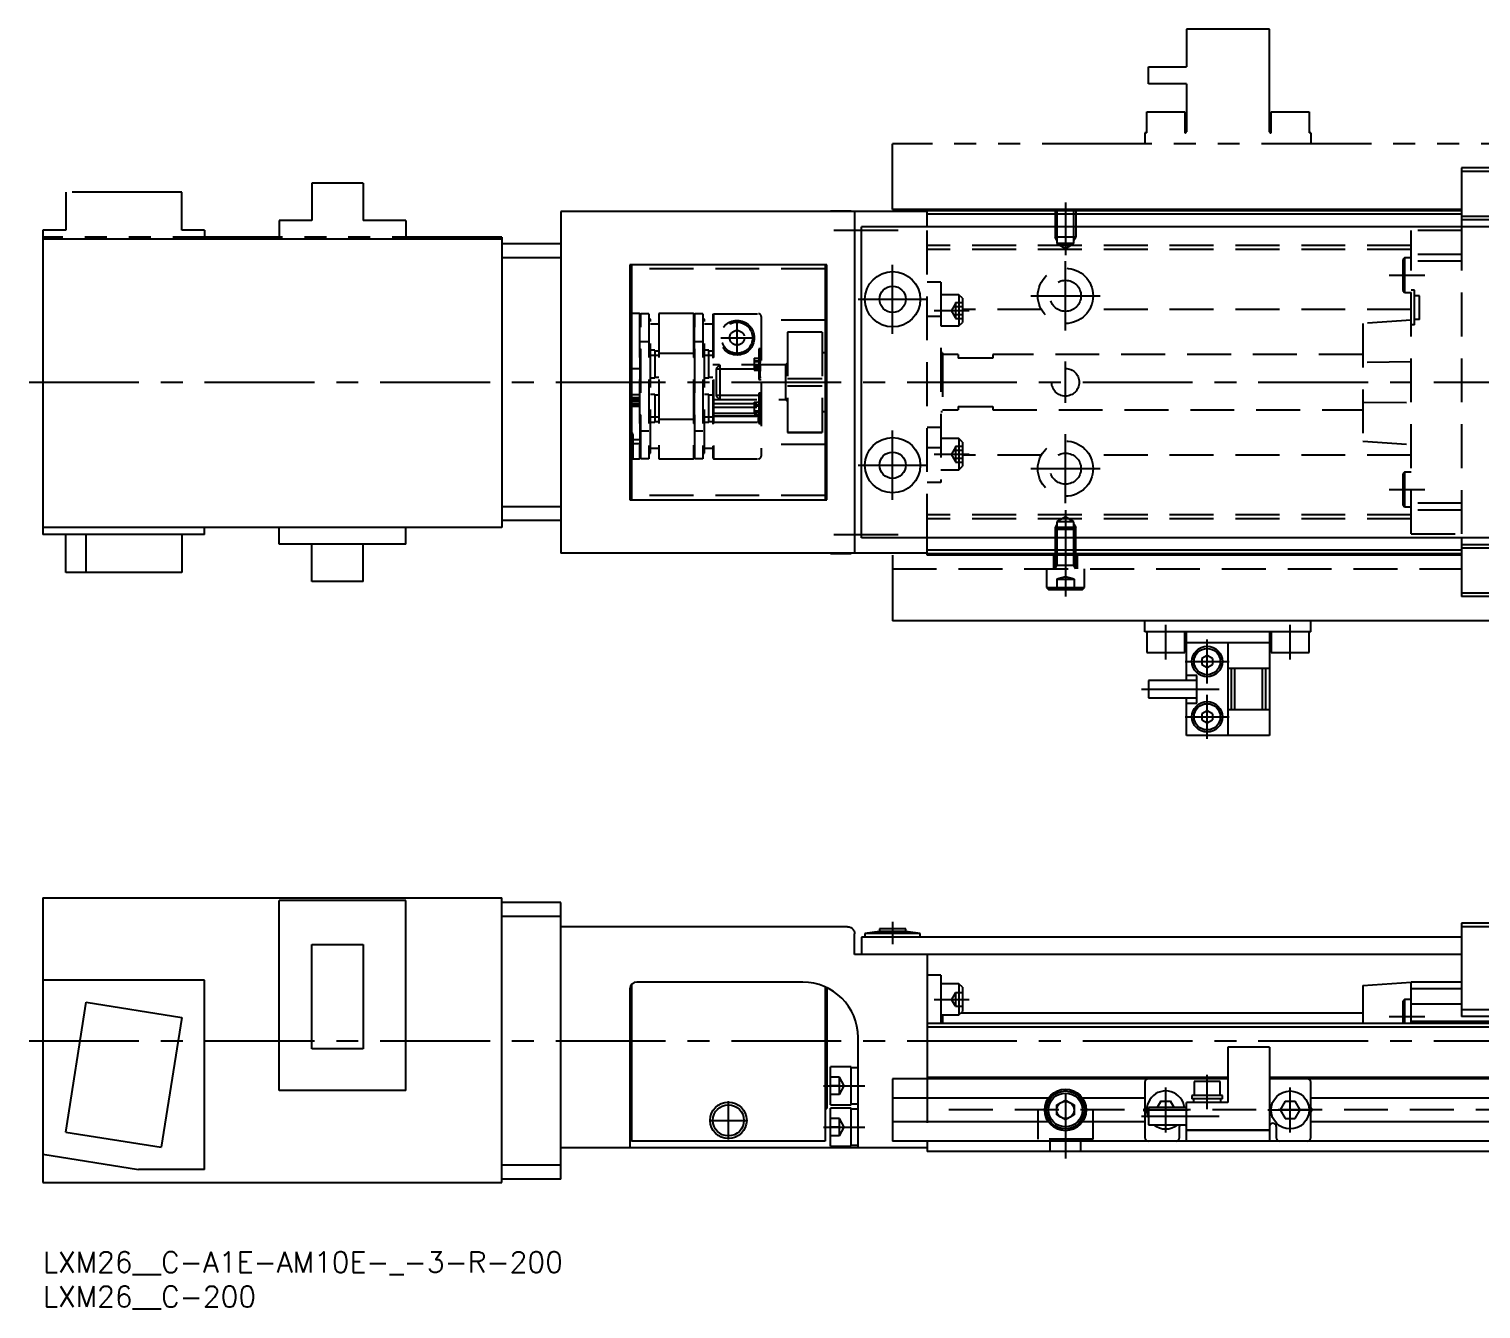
# Model space of a CAD drawing. Extents: x -2 to 421, y -8 to 177.
# Drawn here: x -2 to 208, y -8.3 to 176.9 of the extents above; entities that cross this region are included whole.
import ezdxf

# ---------------------------------------------------------------- set-up
doc = ezdxf.new("R2010")
doc.units = 0
doc.header["$LTSCALE"] = 0.5
for name, pattern in [('CENTER', [50.8, 31.75, -6.35, 6.35, -6.35]), ('DASHED', [19.05, 12.7, -6.35]), ('PHANTOM', [63.5, 31.75, -6.35, 6.35, -6.35, 6.35, -6.35])]:
    doc.linetypes.add(name, pattern=pattern)
for name, color, linetype in [('MSM_CENTER', 1, 'CENTER'), ('MSM_CONTINUOUS', 7, 'CONTINUOUS'), ('MSM_DASHED', 4, 'DASHED'), ('MSM_IMAGINARY', 6, 'PHANTOM'), ('MSM_PART_NUMBER', 7, 'CONTINUOUS')]:
    doc.layers.add(name, color=color, linetype=linetype)
doc.styles.get("Standard").update_dxf_attribs({"font": 'txt.shx', "height": 3, "bigfont": 'bigfont.shx'})

# ---------------------------------------------------------------- blocks, each defined once
blk = doc.blocks.new('*U8')
at = {"layer": 'MSM_PART_NUMBER'}
blk.add_text('LXM26__C-A1E-AM10E-_-3-R-200', height=3, dxfattribs=at).set_placement((0, -3))
blk = doc.blocks.new('*U9')
at = {"layer": 'MSM_PART_NUMBER'}
blk.add_text('LXM26__C-200', height=3, dxfattribs=at).set_placement((0, -8))

msp = doc.modelspace()

# ---------------------------------------------------------------- linework, layer by layer
at = {"layer": 'MSM_CENTER'}
for p, q in [((147.9, 151.77), (147.9, 144.14)), ((114.4, 147.77), (123.71, 147.77)), ((147.9, 133.27), (147.9, 143.27)), ((122.9, 132.77), (122.9, 142.77)), ((194.7, 141.27), (199.9, 141.27)), ((117.9, 137.77), (127.9, 137.77)), ((142.9, 138.27), (152.9, 138.27)), ((100.4, 129.84), (100.4, 134.56)), ((128.9, 136.16), (134, 136.16)), ((98.04, 132.2), (102.76, 132.2)), ((147.9, 122.77), (147.9, 128.77)), ((-2, 125.77), (339.9, 125.77)), ((122.9, 108.77), (122.9, 118.77)), ((147.9, 108.27), (147.9, 118.27)), ((117.9, 113.77), (127.9, 113.77)), ((128.9, 115.37), (134, 115.37)), ((142.9, 113.27), (152.9, 113.27)), ((194.7, 110.27), (199.9, 110.27)), ((147.9, 107.28), (147.9, 94.77)), ((114.4, 103.77), (123.71, 103.77)), ((162.4, 85.67), (162.4, 90.67)), ((180.4, 85.67), (180.4, 90.67)), ((168.4, 82.17), (168.4, 88.57)), ((165.2, 85.37), (171.6, 85.37)), ((158.9, 81.37), (170.15, 81.37)), ((168.4, 74.17), (168.4, 80.57)), ((165.2, 77.37), (171.6, 77.37)), ((122.9, 47.7), (122.9, 44.5)), ((128.9, 36.5), (134, 36.5)), ((194.7, 34), (199.9, 34)), ((-2, 30.5), (339.9, 30.5)), ((168.4, 20.6), (168.4, 25.6)), ((112.9, 24), (118.9, 24)), ((162.4, 17.25), (162.4, 23.75)), ((180.4, 17.25), (180.4, 23.75)), ((99.15, 16.22), (99.15, 21.78)), ((147.9, 23), (147.9, 13.5)), ((96.37, 19), (101.93, 19)), ((158.9, 19.6), (170.15, 19.6)), ((159.15, 20.5), (165.65, 20.5)), ((177.15, 20.5), (183.65, 20.5)), ((112.9, 18), (118.9, 18))]:
    msp.add_line(p, q, dxfattribs=at)
at = {"layer": 'MSM_CONTINUOUS'}
for p, q in [((252.6, 156.77), (205.2, 156.77)), ((205.2, 156.77), (205.2, 148.27)), ((252.6, 156.27), (205.2, 156.27)), ((127.9, 150.47), (74.9, 150.47)), ((74.9, 150.47), (74.9, 101.07)), ((113.9, 150.47), (113.9, 150.52)), ((116.9, 150.52), (113.9, 150.52)), ((116.9, 150.47), (116.9, 150.52)), ((117.4, 150.47), (117.4, 101.07)), ((127.9, 148.27), (127.9, 150.77)), ((205.2, 150.77), (127.9, 150.77)), ((205.2, 150.57), (127.9, 150.57)), ((205.2, 150.07), (127.9, 150.07)), ((252.6, 149.77), (205.2, 149.77)), ((252.6, 149.27), (205.2, 149.27)), ((118.4, 103.27), (118.4, 148.27)), ((337.4, 148.27), (118.4, 148.27)), ((66.4, 146.47), (0, 146.47)), ((0, 146.47), (0, 103.77)), ((66.4, 146.47), (66.4, 104.77)), ((74.9, 145.77), (66.4, 145.77)), ((74.9, 143.77), (66.4, 143.77)), ((84.9, 142.77), (84.9, 108.77)), ((113.4, 142.77), (84.9, 142.77)), ((84.9, 142.17), (85.15, 142.17)), ((85.15, 142.77), (85.15, 108.77)), ((113.15, 142.77), (113.15, 108.77)), ((113.15, 142.17), (113.4, 142.17)), ((113.4, 108.77), (113.4, 142.77)), ((113.4, 134.79), (113.15, 134.79)), ((113.4, 130.04), (113.15, 130.04)), ((113.15, 121.54), (113.4, 121.54)), ((113.4, 116.79), (113.15, 116.79)), ((84.9, 109.37), (85.15, 109.37)), ((113.15, 109.37), (113.4, 109.37)), ((74.9, 107.77), (66.4, 107.77)), ((84.9, 108.77), (113.4, 108.77)), ((74.9, 105.77), (66.4, 105.77)), ((66.4, 104.77), (0, 104.77)), ((23.4, 103.77), (0, 103.77)), ((3.3, 98.27), (3.3, 103.77)), ((6.27, 98.27), (6.27, 103.77)), ((20.1, 103.77), (20.1, 98.27)), ((23.4, 103.77), (23.4, 104.77)), ((34.2, 102.37), (34.2, 104.77)), ((52.5, 102.37), (52.5, 104.77)), ((337.4, 103.27), (118.4, 103.27)), ((127.9, 100.77), (127.9, 103.27)), ((205.2, 103.27), (205.2, 94.77)), ((52.5, 102.37), (34.2, 102.37)), ((38.88, 96.97), (38.88, 102.37)), ((46.33, 96.97), (46.33, 102.37)), ((127.9, 101.07), (74.9, 101.07)), ((113.9, 101.02), (113.9, 101.07)), ((113.9, 101.02), (116.9, 101.02)), ((116.9, 101.02), (116.9, 101.07)), ((205.2, 101.47), (127.9, 101.47)), ((205.2, 100.97), (127.9, 100.97)), ((252.6, 102.27), (205.2, 102.27)), ((252.6, 101.77), (205.2, 101.77)), ((122.9, 100.77), (122.9, 91.27)), ((205.2, 100.77), (127.9, 100.77)), ((20.1, 98.27), (3.3, 98.27)), ((46.33, 96.97), (38.88, 96.97)), ((252.6, 95.27), (205.2, 95.27)), ((252.6, 94.77), (205.2, 94.77)), ((223.9, 91.27), (122.9, 91.27)), ((159.4, 89.67), (159.4, 91.27)), ((183.4, 89.67), (183.4, 91.27)), ((183.4, 89.67), (159.4, 89.67)), ((159.65, 89.67), (159.65, 86.67)), ((165.15, 86.67), (165.15, 89.67)), ((165.4, 82.62), (165.4, 89.53)), ((177.4, 89.53), (177.4, 74.67)), ((177.65, 89.67), (177.65, 86.67)), ((183.15, 86.67), (183.15, 89.67)), ((159.65, 86.67), (165.15, 86.67)), ((177.4, 88.07), (165.4, 88.07)), ((168.4, 86.23), (167.65, 85.8)), ((169.15, 85.8), (168.4, 86.23)), ((171.4, 88.07), (171.4, 74.67)), ((177.65, 86.67), (183.15, 86.67)), ((167.65, 85.8), (167.65, 84.93)), ((167.65, 84.93), (168.4, 84.5)), ((168.4, 84.5), (169.15, 84.93)), ((169.15, 85.8), (169.15, 84.93)), ((177.4, 84.37), (171.4, 84.37)), ((171.9, 78.37), (171.9, 84.37)), ((172.4, 78.37), (172.4, 84.37)), ((176.4, 78.37), (176.4, 84.37)), ((176.9, 78.37), (176.9, 84.37)), ((159.9, 82.62), (159.9, 80.12)), ((166.9, 82.62), (159.9, 82.62)), ((166.9, 83.37), (165.4, 83.37)), ((166.9, 79.37), (166.9, 83.37)), ((159.9, 80.12), (166.9, 80.12)), ((165.4, 74.67), (165.4, 80.12)), ((165.4, 79.37), (166.9, 79.37)), ((168.4, 78.23), (167.65, 77.8)), ((167.65, 77.8), (167.65, 76.93)), ((169.15, 77.8), (168.4, 78.23)), ((169.15, 77.8), (169.15, 76.93)), ((177.4, 78.37), (171.4, 78.37)), ((167.65, 76.93), (168.4, 76.5)), ((168.4, 76.5), (169.15, 76.93)), ((177.4, 74.67), (165.4, 74.67)), ((0, 51.2), (66.4, 51.2)), ((0, 51.2), (0, 10)), ((34.2, 23.3), (34.2, 50.8)), ((52.5, 50.8), (34.2, 50.8)), ((52.5, 23.3), (52.5, 50.8)), ((66.4, 10), (66.4, 51.2)), ((74.9, 50.5), (66.4, 50.5)), ((74.9, 10.5), (74.9, 50.5)), ((74.9, 48.5), (66.4, 48.5)), ((116.4, 47), (74.9, 47)), ((116.4, 47), (116.41, 47)), ((116.41, 47), (116.61, 46.98)), ((116.61, 46.98), (116.85, 46.89)), ((116.85, 46.89), (117.07, 46.74)), ((117.07, 46.74), (117.21, 46.59)), ((117.21, 46.59), (117.32, 46.4)), ((117.32, 46.4), (117.38, 46.22)), ((117.38, 46.22), (117.4, 46)), ((121, 46.3), (118.9, 46.05)), ((121, 46.7), (121, 46.3)), ((124.8, 46.7), (121, 46.7)), ((124.8, 46.3), (121, 46.3)), ((124.8, 46.3), (124.8, 46.7)), ((126.9, 46.05), (124.8, 46.3)), ((205.2, 47.5), (205.2, 34)), ((252.6, 47.5), (205.2, 47.5)), ((252.6, 47), (205.2, 47)), ((38.88, 44.45), (46.33, 44.45)), ((38.88, 29.35), (38.88, 44.45)), ((46.33, 44.45), (46.33, 29.35)), ((117.4, 43), (117.4, 46)), ((118.4, 45.5), (118.4, 43)), ((205.2, 45.5), (118.4, 45.5)), ((118.9, 46.05), (118.9, 45.5)), ((126.9, 46.05), (118.9, 46.05)), ((126.9, 45.5), (126.9, 46.05)), ((205.2, 43), (117.4, 43)), ((127.9, 43), (127.9, 25)), ((129.9, 40), (127.9, 40)), ((129.9, 40), (129.9, 33)), ((23.4, 39.3), (0, 39.3)), ((23.4, 11.9), (23.4, 39.3)), ((84.9, 38), (84.9, 15)), ((85.15, 38.66), (85.15, 16)), ((109.9, 39), (85.9, 39)), ((113.15, 38.31), (113.15, 16)), ((113.4, 38.19), (113.4, 20.7)), ((132.5, 38.75), (129.9, 38.75)), ((133, 38.25), (132.5, 38.75)), ((132.5, 38.75), (132.5, 34.25)), ((133, 38.25), (133, 34.75)), ((190.9, 38.5), (197.9, 39)), ((190.9, 38.5), (190.9, 33)), ((205.2, 39), (197.9, 39)), ((197.9, 33), (197.9, 39)), ((205.2, 38), (197.9, 38)), ((3.3, 17.31), (6.27, 36.08)), ((6.27, 36.08), (20.1, 33.89)), ((196.95, 36.5), (196.7, 36.25)), ((196.7, 36.25), (196.7, 33)), ((197.9, 36.5), (196.95, 36.5)), ((196.95, 36.5), (196.95, 33)), ((205.2, 35.8), (197.9, 35.8)), ((20.1, 33.89), (17.13, 15.12)), ((113.4, 34.75), (113.15, 34.75)), ((129.9, 34.25), (132.5, 34.25)), ((130.1, 34.25), (130.1, 33)), ((132.5, 34.25), (133, 34.75)), ((190.9, 34.5), (132.75, 34.5)), ((252.6, 35), (205.2, 35)), ((252.6, 34), (205.2, 34)), ((223.9, 33), (127.9, 33)), ((223.9, 32.5), (127.9, 32.5)), ((223.9, 33.3), (197.9, 33.3)), ((117.9, 15), (117.9, 31)), ((171.4, 29.6), (171.4, 21.6)), ((177.4, 29.6), (171.4, 29.6)), ((177.4, 29.6), (177.4, 16)), ((46.33, 29.35), (38.88, 29.35)), ((113.15, 26.25), (113.4, 26.25)), ((113.9, 21.25), (113.9, 26.75)), ((116.9, 26.75), (113.9, 26.75)), ((116.9, 21.25), (116.9, 26.75)), ((117.9, 26.6), (116.9, 26.6)), ((171.4, 25.2), (127.9, 25.2)), ((227.9, 25.2), (177.4, 25.2)), ((52.5, 23.3), (34.2, 23.3)), ((171.4, 25), (122.9, 25)), ((122.9, 25), (122.9, 16)), ((159.4, 24.5), (159.4, 16.5)), ((166.5, 24.6), (166.5, 22.6)), ((170.3, 24.6), (166.5, 24.6)), ((170.3, 22.6), (170.3, 24.6)), ((227.9, 25), (177.4, 25)), ((183.4, 16.5), (183.4, 24.5)), ((113.9, 21.25), (116.9, 21.25)), ((116.9, 21.4), (117.9, 21.4)), ((145.43, 22.2), (122.9, 22.2)), ((146.65, 21.22), (147.9, 21.94)), ((146.65, 19.78), (146.65, 21.22)), ((147.9, 21.94), (149.15, 21.22)), ((149.15, 21.22), (149.15, 19.78)), ((159.4, 22.2), (150.37, 22.2)), ((161.68, 21.75), (161.16, 20.85)), ((161.68, 21.75), (163.12, 21.75)), ((163.64, 20.85), (163.12, 21.75)), ((171.4, 21.6), (165.4, 21.6)), ((165.4, 16), (165.4, 21.6)), ((166.2, 22.6), (166.2, 22.1)), ((170.6, 22.6), (166.2, 22.6)), ((170.6, 22.1), (166.2, 22.1)), ((166.4, 22.1), (166.4, 21.6)), ((170.4, 21.6), (170.4, 22.1)), ((170.6, 22.1), (170.6, 22.6)), ((179.68, 21.75), (178.96, 20.5)), ((179.68, 21.75), (181.12, 21.75)), ((181.84, 20.5), (181.12, 21.75)), ((215.9, 22.2), (183.4, 22.2)), ((84.9, 20.7), (85.15, 20.7)), ((113.15, 20.7), (113.4, 20.7)), ((113.9, 15.25), (113.9, 20.75)), ((116.9, 20.75), (113.9, 20.75)), ((116.9, 15.25), (116.9, 20.75)), ((117.9, 20.6), (116.9, 20.6)), ((147.9, 19.06), (146.65, 19.78)), ((149.15, 19.78), (147.9, 19.06)), ((159.4, 20.8), (159.22, 20.5)), ((159.22, 20.5), (159.4, 20.2)), ((165.4, 20.85), (159.9, 20.85)), ((159.9, 20.85), (159.9, 18.35)), ((178.96, 20.5), (179.68, 19.25)), ((179.68, 19.25), (181.12, 19.25)), ((181.12, 19.25), (181.84, 20.5)), ((183.58, 20.5), (183.4, 20.8)), ((183.4, 20.2), (183.58, 20.5)), ((3.3, 17.31), (17.13, 15.12)), ((145.43, 18.8), (122.9, 18.8)), ((159.4, 18.8), (150.37, 18.8)), ((159.9, 18.35), (165.4, 18.35)), ((164.4, 16.5), (164.4, 18.1)), ((165.4, 17.65), (177.4, 17.65)), ((165.4, 17.6), (177.4, 17.6)), ((165.45, 17.65), (165.45, 17.6)), ((177.35, 17.65), (177.35, 17.6)), ((178.4, 18.1), (178.4, 16.5)), ((215.9, 18.8), (183.4, 18.8)), ((127.9, 15), (74.9, 15)), ((113.15, 16), (85.15, 16)), ((113.9, 15.25), (116.9, 15.25)), ((116.9, 15.4), (117.9, 15.4)), ((332.9, 16), (122.9, 16)), ((127.9, 16), (127.9, 14.5)), ((0, 14.09), (13.82, 11.9)), ((327.9, 14.5), (127.9, 14.5)), ((23.4, 11.9), (13.82, 11.9)), ((74.9, 12.5), (66.4, 12.5)), ((74.9, 10.5), (66.4, 10.5)), ((0, 10), (66.4, 10))]:
    msp.add_line(p, q, dxfattribs=at)
for centre, radius in [((122.9, 137.77), 4), ((122.9, 137.77), 1.9), ((122.9, 113.77), 4), ((122.9, 113.77), 1.9), ((168.4, 85.37), 2.2), ((168.4, 85.37), 1.9), ((168.4, 77.37), 2.2), ((168.4, 77.37), 1.9), ((147.9, 20.5), 3), ((147.9, 20.5), 2.75), ((180.4, 20.5), 2.75), ((99.15, 19), 2.65), ((99.15, 19), 2.25), ((147.9, 20.5), 2.45), ((147.9, 20.5), 1.25)]:
    msp.add_circle(centre, radius, dxfattribs=at)
for centre, radius, start, end in [((165.14, 89.35), 0.311, 34.723, 88.9034), ((177.66, 89.35), 0.318, 91.7128, 144.6608), ((85.9, 38), 1, 90, 180), ((109.9, 31), 8, 0, 90), ((159.9, 24.5), 0.5, 90, 180), ((162.4, 20.5), 2.75, 7.312, 204.62), ((182.9, 24.5), 0.5, 0, 90), ((162.4, 20.5), 2.75, 231.4273, 308.5727), ((164.9, 18.1), 0.5, 150, 180), ((164.9, 18.1), 0.5, 0, 30), ((177.9, 18.1), 0.5, 0, 180), ((159.9, 16.5), 0.5, 180, 270), ((163.9, 16.5), 0.5, 270, 0), ((178.9, 16.5), 0.5, 180, 270), ((182.9, 16.5), 0.5, 270, 0)]:
    msp.add_arc(centre, radius, start, end, dxfattribs=at)
at = {"layer": 'MSM_DASHED'}
for p, q in [((146.4, 150.77), (146.4, 146.77)), ((146.6, 150.57), (146.6, 150.57)), ((146.67, 150.77), (146.67, 145.85)), ((149.13, 145.85), (149.13, 150.77)), ((149.4, 150.77), (149.4, 146.77)), ((127.9, 103.27), (127.9, 148.27)), ((205.2, 147.72), (197.9, 147.72)), ((197.9, 103.82), (197.9, 147.72)), ((205.2, 148.27), (205.2, 103.27)), ((197.9, 145.53), (127.9, 145.53)), ((197.9, 144.97), (127.9, 144.97)), ((149.4, 146.77), (146.4, 146.77)), ((146.67, 146.3), (146.4, 146.77)), ((197.9, 144.97), (146.4, 144.97)), ((149.13, 145.85), (146.67, 145.85)), ((146.67, 145.85), (147.9, 145.14)), ((147.9, 145.14), (149.13, 145.85)), ((149.13, 146.3), (149.4, 146.77)), ((196.95, 143.77), (196.7, 143.52)), ((196.7, 143.52), (196.7, 139.02)), ((197.9, 143.77), (196.95, 143.77)), ((196.95, 143.77), (196.95, 138.77)), ((205.2, 144.27), (197.9, 144.27)), ((205.2, 143.27), (197.9, 143.27)), ((113.15, 142.17), (85.15, 142.17)), ((129.9, 140.27), (127.9, 140.27)), ((129.9, 140.27), (129.9, 111.27)), ((196.7, 139.02), (196.95, 138.77)), ((196.95, 138.77), (197.9, 138.77)), ((198.4, 139.07), (197.9, 139.07)), ((198.4, 134.07), (198.4, 139.07)), ((132.5, 138.41), (129.9, 138.41)), ((132, 137.16), (131.42, 136.16)), ((132, 137.31), (133, 137.31)), ((132, 137.31), (132, 135)), ((132, 136.74), (133, 136.74)), ((133, 137.91), (132.5, 138.41)), ((132.5, 138.41), (132.5, 133.91)), ((133, 137.91), (133, 134.41)), ((199.1, 138.27), (198.4, 138.27)), ((199.1, 134.87), (199.1, 138.27)), ((85.15, 134.77), (84.9, 134.77)), ((86.3, 135.7), (85.15, 135.7)), ((86.3, 135.7), (86.3, 114.7)), ((86.4, 135.6), (86.3, 135.7)), ((86.5, 135.69), (86.4, 135.59)), ((86.4, 114.8), (86.4, 135.6)), ((86.5, 114.71), (86.5, 135.69)), ((87.65, 135.69), (86.5, 135.69)), ((87.65, 135.69), (87.65, 114.71)), ((87.9, 134.9), (87.65, 134.9)), ((87.9, 115.5), (87.9, 134.9)), ((94.1, 135.7), (89.1, 135.7)), ((89.1, 135.7), (89.1, 114.7)), ((94.2, 135.6), (94.1, 135.7)), ((94.1, 135.7), (94.1, 114.7)), ((94.3, 135.69), (94.2, 135.59)), ((94.2, 135.6), (94.2, 114.8)), ((94.3, 114.71), (94.3, 135.69)), ((95.45, 135.69), (94.3, 135.69)), ((95.45, 135.69), (95.45, 114.71)), ((95.7, 134.9), (95.45, 134.9)), ((95.7, 115.5), (95.7, 134.9)), ((96.9, 135.59), (97, 135.69)), ((96.9, 135.59), (96.9, 114.8)), ((97, 135.69), (97, 114.7)), ((97, 135.69), (103.5, 135.69)), ((103.9, 135.29), (103.9, 115.1)), ((113.15, 134.77), (103.9, 134.77)), ((129.9, 135.27), (127.9, 135.27)), ((132, 135.16), (131.42, 136.16)), ((132, 135.58), (133, 135.58)), ((132, 135), (133, 135)), ((132.5, 133.91), (133, 134.41)), ((144.41, 136.31), (133, 136.31)), ((197.9, 136.31), (151.39, 136.31)), ((197.9, 134.77), (190.9, 134.27)), ((199.1, 134.87), (198.4, 134.87)), ((89.1, 134.16), (87.9, 134.16)), ((96.9, 134.16), (95.7, 134.16)), ((107.7, 133.02), (107.7, 118.52)), ((112.7, 133.02), (107.7, 133.02)), ((112.7, 133), (107.7, 133)), ((112.7, 133.02), (112.7, 118.52)), ((129.9, 133.91), (132.5, 133.91)), ((190.9, 134.27), (190.9, 117.27)), ((198.4, 134.07), (197.9, 134.07)), ((86.4, 131.58), (86.5, 131.68)), ((86.5, 131.68), (87.65, 131.68)), ((87.9, 130.2), (87.65, 130.2)), ((88.5, 130.39), (87.9, 130.39)), ((88.5, 130.39), (88.5, 126.39)), ((89.1, 130.29), (88.5, 130.29)), ((94.2, 131.58), (94.3, 131.68)), ((94.3, 131.68), (95.45, 131.68)), ((95.7, 130.2), (95.45, 130.2)), ((96.3, 130.39), (95.7, 130.39)), ((96.3, 126.39), (96.3, 130.39)), ((96.9, 130.29), (96.3, 130.29)), ((103.9, 130.59), (103.55, 130.59)), ((103.55, 130.59), (103.55, 126.19)), ((103.7, 130.39), (103.55, 130.39)), ((103.9, 130.19), (103.7, 130.39)), ((103.7, 130.39), (103.7, 126.39)), ((87.9, 129.71), (89.1, 129.71)), ((94.2, 129.95), (89.1, 129.95)), ((95.7, 129.71), (96.9, 129.71)), ((107.4, 128.27), (96.9, 128.27)), ((97.9, 128.27), (97.4, 127.77)), ((97.9, 128.27), (97.9, 123.27)), ((102.9, 129.25), (103.9, 129.25)), ((102.9, 129.25), (102.9, 127.53)), ((102.9, 128.89), (103.9, 128.89)), ((102.9, 128.76), (103.9, 128.76)), ((107.7, 128.57), (107.4, 128.27)), ((107.4, 128.27), (107.4, 123.27)), ((113.15, 130.02), (112.7, 130.02)), ((130.1, 130.02), (129.9, 130.02)), ((130.1, 130.02), (130.1, 121.52)), ((132.4, 129.77), (130.1, 129.77)), ((132.4, 129.77), (132.4, 129.27)), ((137.4, 129.27), (132.4, 129.27)), ((137.4, 129.77), (137.4, 129.27)), ((190.9, 129.77), (137.4, 129.77)), ((197.9, 128.72), (190.9, 128.64)), ((86.4, 127.7), (85.15, 127.7)), ((87.9, 126.39), (88.5, 126.39)), ((88.5, 126.49), (89.1, 126.49)), ((95.7, 126.39), (96.3, 126.39)), ((96.3, 126.49), (96.9, 126.49)), ((103.9, 127.67), (96.9, 127.67)), ((97.4, 127.77), (97.4, 123.77)), ((102.9, 128.03), (103.9, 128.03)), ((102.9, 127.89), (103.9, 127.89)), ((102.9, 127.53), (103.9, 127.53)), ((103.55, 126.39), (103.7, 126.39)), ((103.55, 126.19), (103.9, 126.19)), ((103.7, 126.39), (103.9, 126.59)), ((107.7, 126.31), (112.7, 126.31)), ((86.4, 123.96), (85.15, 123.96)), ((88.5, 124.01), (87.9, 124.01)), ((88.5, 124.01), (88.5, 120.01)), ((89.1, 123.91), (88.5, 123.91)), ((96.3, 124.01), (95.7, 124.01)), ((96.3, 120.01), (96.3, 124.01)), ((96.9, 123.91), (96.3, 123.91)), ((103.9, 124.21), (103.55, 124.21)), ((103.55, 124.21), (103.55, 119.81)), ((103.7, 124.01), (103.55, 124.01)), ((103.9, 123.81), (103.7, 124.01)), ((103.7, 124.01), (103.7, 120.01)), ((112.7, 125.22), (107.7, 125.22)), ((85.15, 123.57), (86.4, 123.57)), ((85.15, 123.33), (86.3, 123.33)), ((86.4, 123.05), (85.15, 123.05)), ((86.4, 122.99), (85.15, 122.99)), ((85.15, 122.7), (86.4, 122.7)), ((86.3, 122.35), (85.15, 122.35)), ((85.15, 122.29), (86.4, 122.29)), ((86.3, 123.33), (86.4, 123.35)), ((86.4, 122.38), (86.3, 122.35)), ((103.9, 123.86), (96.9, 123.86)), ((96.9, 123.27), (107.4, 123.27)), ((96.9, 122.7), (103.9, 122.7)), ((96.9, 122.17), (103.9, 122.17)), ((97.4, 123.77), (97.9, 123.27)), ((102.9, 122.87), (103.9, 122.87)), ((102.9, 122.87), (102.9, 121.15)), ((102.9, 122.51), (103.9, 122.51)), ((102.9, 122.38), (103.9, 122.38)), ((107.4, 123.27), (107.7, 122.97)), ((132.4, 122.27), (137.4, 122.27)), ((132.4, 122.27), (132.4, 121.77)), ((137.4, 122.27), (137.4, 121.77)), ((190.9, 122.89), (197.9, 122.81)), ((87.65, 120.2), (87.9, 120.2)), ((89.1, 120.7), (87.9, 120.7)), ((87.9, 120.01), (88.5, 120.01)), ((88.5, 120.11), (89.1, 120.11)), ((89.1, 120.45), (94.2, 120.45)), ((95.45, 120.2), (95.7, 120.2)), ((96.9, 120.7), (95.7, 120.7)), ((95.7, 120.01), (96.3, 120.01)), ((96.3, 120.11), (96.9, 120.11)), ((96.9, 121.28), (103.9, 121.28)), ((97, 120.88), (96.9, 120.93)), ((96.9, 120.86), (103.9, 120.86)), ((96.9, 120.04), (97, 119.99)), ((103.5, 120.88), (97, 120.88)), ((97, 119.99), (103.5, 119.99)), ((102.9, 121.64), (103.9, 121.64)), ((102.9, 121.51), (103.9, 121.51)), ((102.9, 121.15), (103.9, 121.15)), ((103.5, 119.99), (103.5, 120.88)), ((103.55, 120.01), (103.7, 120.01)), ((103.55, 119.81), (103.9, 119.81)), ((103.7, 120.01), (103.9, 120.21)), ((112.7, 121.52), (113.15, 121.52)), ((129.9, 121.52), (130.1, 121.52)), ((130.1, 121.77), (132.4, 121.77)), ((137.4, 121.77), (190.9, 121.77)), ((85.4, 114.81), (85.4, 117.85)), ((86.4, 118.82), (86.5, 118.72)), ((86.5, 118.72), (87.65, 118.72)), ((94.2, 118.82), (94.3, 118.72)), ((94.3, 118.72), (95.45, 118.72)), ((107.7, 118.54), (112.7, 118.54)), ((107.7, 118.52), (112.7, 118.52)), ((127.9, 119.27), (129.9, 119.27)), ((132.5, 117.62), (129.9, 117.62)), ((133, 117.12), (132.5, 117.62)), ((132.5, 117.62), (132.5, 113.12)), ((85.15, 116.77), (84.9, 116.77)), ((86.3, 117.42), (85.15, 117.42)), ((85.15, 116.91), (86.3, 116.91)), ((86.4, 117.5), (86.3, 117.42)), ((86.3, 116.91), (86.4, 116.98)), ((87.65, 115.5), (87.9, 115.5)), ((87.9, 116.25), (89.1, 116.25)), ((95.45, 115.5), (95.7, 115.5)), ((95.7, 116.25), (96.9, 116.25)), ((113.15, 116.77), (103.9, 116.77)), ((129.9, 116.27), (127.9, 116.27)), ((132, 116.37), (131.42, 115.37)), ((132, 116.53), (133, 116.53)), ((132, 116.53), (132, 114.22)), ((132, 115.95), (133, 115.95)), ((133, 117.12), (133, 113.62)), ((190.9, 117.27), (197.9, 116.77)), ((85.17, 114.7), (86.3, 114.7)), ((86.3, 114.7), (86.4, 114.8)), ((86.5, 114.71), (86.4, 114.81)), ((87.65, 114.71), (86.5, 114.71)), ((89.1, 114.7), (94.1, 114.7)), ((94.1, 114.7), (94.2, 114.8)), ((94.3, 114.71), (94.2, 114.81)), ((95.45, 114.71), (94.3, 114.71)), ((96.9, 114.8), (97, 114.7)), ((97, 114.7), (103.5, 114.7)), ((132, 114.37), (131.42, 115.37)), ((132, 114.8), (133, 114.8)), ((132, 114.22), (133, 114.22)), ((132.5, 113.12), (133, 113.62)), ((144.41, 115.23), (133, 115.23)), ((197.9, 115.23), (151.39, 115.23)), ((129.9, 113.12), (132.5, 113.12)), ((196.95, 112.77), (196.7, 112.52)), ((196.7, 112.52), (196.7, 108.02)), ((196.95, 112.77), (196.95, 107.77)), ((197.9, 112.77), (196.95, 112.77)), ((113.15, 109.37), (85.15, 109.37)), ((129.9, 111.27), (127.9, 111.27)), ((196.7, 108.02), (196.95, 107.77)), ((196.95, 107.77), (197.9, 107.77)), ((205.2, 108.27), (197.9, 108.27)), ((205.2, 107.27), (197.9, 107.27)), ((197.9, 106.57), (127.9, 106.57)), ((197.9, 106.01), (127.9, 106.01)), ((146.67, 105.23), (146.4, 104.77)), ((147.9, 106.28), (146.67, 105.57)), ((146.67, 105.57), (146.67, 99.27)), ((149.13, 105.57), (146.67, 105.57)), ((149.13, 105.57), (147.9, 106.28)), ((149.13, 99.27), (149.13, 105.57)), ((149.13, 105.23), (149.4, 104.77)), ((146.4, 104.77), (146.4, 98.77)), ((149.4, 104.77), (146.4, 104.77)), ((146.67, 104.77), (146.4, 104.5)), ((146.4, 104.5), (149.4, 104.5)), ((149.4, 104.5), (149.13, 104.77)), ((149.4, 98.77), (149.4, 104.77)), ((197.9, 103.82), (205.2, 103.82)), ((122.9, 98.77), (205.2, 98.77)), ((145.15, 98.77), (145.15, 96.07)), ((146.15, 100.77), (146.15, 98.77)), ((149.4, 99.27), (146.4, 99.27)), ((146.4, 98.77), (146.67, 99.27)), ((149.4, 98.77), (149.13, 99.27)), ((149.65, 98.77), (149.65, 100.77)), ((150.65, 96.07), (150.65, 98.77)), ((147.9, 97.6), (146.65, 97.27)), ((146.65, 97.27), (146.65, 95.77)), ((146.65, 97.27), (149.15, 97.27)), ((149.15, 97.27), (147.9, 97.6)), ((147.9, 97.27), (147.9, 95.77)), ((149.15, 97.27), (149.15, 95.77)), ((145.15, 96.07), (145.45, 95.77)), ((145.15, 96.07), (150.65, 96.07)), ((145.45, 95.77), (150.35, 95.77)), ((150.35, 95.77), (150.65, 96.07)), ((132, 37.5), (131.42, 36.5)), ((132, 35.5), (131.42, 36.5)), ((132, 37.5), (133, 37.5)), ((132, 37.5), (132, 35.5)), ((132, 36.5), (133, 36.5)), ((132, 35.5), (133, 35.5)), ((115.2, 25.25), (113.9, 25.25)), ((115.2, 22.75), (115.2, 25.25)), ((115.92, 24), (115.2, 25.25)), ((115.2, 24), (113.9, 24)), ((115.2, 22.75), (115.92, 24)), ((127.9, 25), (127.9, 16)), ((115.2, 22.75), (113.9, 22.75)), ((115.2, 19.25), (113.9, 19.25)), ((115.2, 16.75), (115.2, 19.25)), ((115.92, 18), (115.2, 19.25)), ((327.9, 20.5), (127.9, 20.5)), ((143.9, 20.5), (143.9, 16.3)), ((151.9, 16.3), (151.9, 20.5)), ((115.2, 18), (113.9, 18)), ((115.2, 16.75), (115.92, 18)), ((115.2, 16.75), (113.9, 16.75)), ((151.9, 16.3), (143.9, 16.3)), ((145.65, 16.3), (145.65, 14.5)), ((150.15, 14.5), (150.15, 16.3))]:
    msp.add_line(p, q, dxfattribs=at)
for centre, radius in [((147.9, 138.27), 4), ((147.9, 138.27), 2.25), ((100.4, 132.2), 2.5), ((100.4, 132.2), 2.25), ((100.4, 132.2), 1.06), ((147.9, 125.77), 2), ((147.9, 113.27), 4), ((147.9, 113.27), 2.25)]:
    msp.add_circle(centre, radius, dxfattribs=at)
for centre, radius, start, end in [((103.5, 135.29), 0.4, 359.9744, 89.9823), ((103.54, 121.32), 0.437, 264.2291, 324.657), ((103.53, 120.46), 0.464, 266.2159, 322.6703), ((83.94, 117.85), 1.46, 326.0284, 33.9716), ((84.92, 114.64), 0.508, 19.5832, 63.2685), ((85.17, 115.26), 0.559, 267.7494, 286.9653), ((85.31, 114.81), 0.09, 286.1983, 357.7901), ((103.5, 115.1), 0.4, 270, 0)]:
    msp.add_arc(centre, radius, start, end, dxfattribs=at)
at = {"layer": 'MSM_IMAGINARY'}
for p, q in [((165.4, 176.87), (165.4, 171.42)), ((177.4, 176.87), (165.4, 176.87)), ((177.4, 162), (177.4, 176.87)), ((159.9, 168.92), (159.9, 171.42)), ((159.9, 171.42), (165.4, 171.42)), ((165.4, 168.92), (159.9, 168.92)), ((165.4, 168.92), (165.4, 162)), ((159.65, 164.87), (165.15, 164.87)), ((159.65, 161.87), (159.65, 164.87)), ((165.15, 164.87), (165.15, 161.87)), ((177.65, 164.87), (183.15, 164.87)), ((177.65, 161.87), (177.65, 164.87)), ((183.15, 164.87), (183.15, 161.87)), ((159.4, 161.87), (159.4, 160.27)), ((159.65, 161.87), (159.4, 161.87)), ((183.4, 161.87), (183.15, 161.87)), ((183.4, 161.87), (183.4, 160.27)), ((122.9, 150.77), (122.9, 160.27)), ((223.9, 160.27), (122.9, 160.27)), ((38.88, 154.57), (38.88, 149.17)), ((46.33, 154.57), (38.88, 154.57)), ((46.33, 154.57), (46.33, 149.17)), ((3.3, 153.27), (3.3, 147.77)), ((20.1, 153.27), (3.3, 153.27)), ((20.1, 147.77), (20.1, 153.27)), ((34.2, 149.17), (34.2, 146.77)), ((38.88, 149.17), (34.2, 149.17)), ((52.5, 149.17), (46.33, 149.17)), ((52.5, 149.17), (52.5, 146.77)), ((127.9, 150.77), (122.9, 150.77)), ((0, 147.77), (0, 146.47)), ((3.3, 147.77), (0, 147.77)), ((23.4, 147.77), (20.1, 147.77)), ((23.4, 147.77), (23.4, 146.77)), ((66.4, 146.77), (0, 146.77)), ((66.4, 146.77), (66.4, 146.47))]:
    msp.add_line(p, q, dxfattribs=at)
for centre, radius, start, end in [((165.2, 162.07), 0.214, 256.5646, 339.8089), ((177.6, 162.07), 0.213, 199.9844, 283.642)]:
    msp.add_arc(centre, radius, start, end, dxfattribs=at)

# ---------------------------------------------------------------- block references
at = {"layer": 'MSM_CONTINUOUS'}
for name in ['*U8', '*U9']:
    msp.add_blockref(name, (0, 0), dxfattribs=at)

doc.saveas('drawing.dxf')
